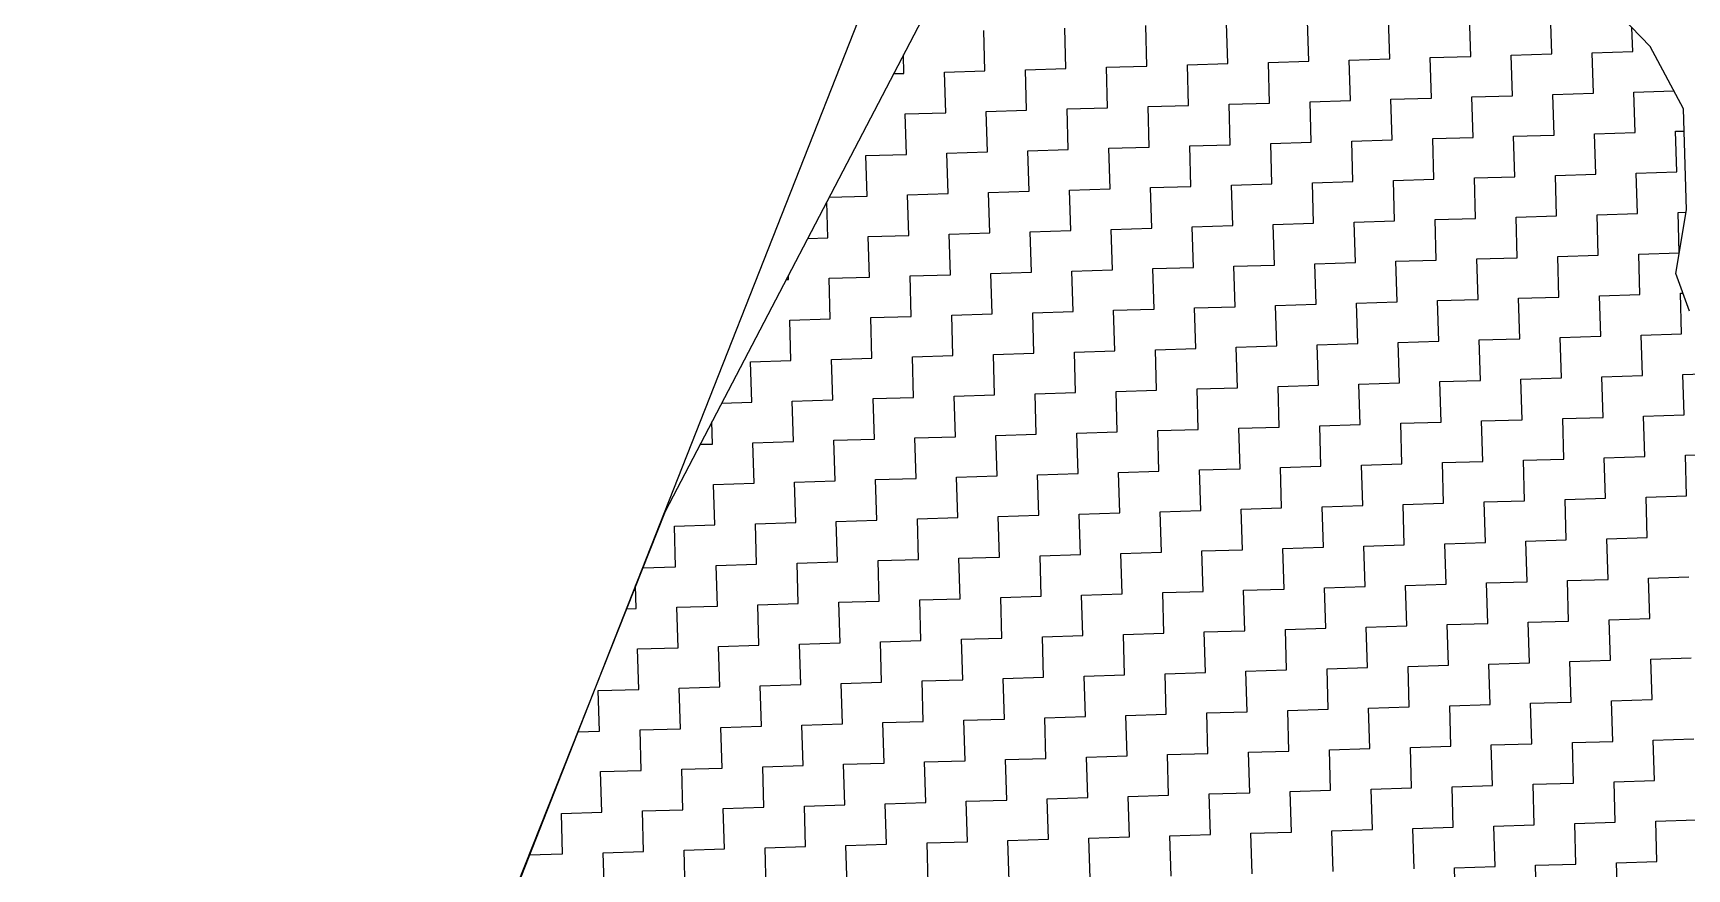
# Model space of a CAD drawing. Header units: metres. Extents: x 289662 to 290738, y 2016260 to 2018343.
# Drawn here: x 289752.1 to 289904.2, y 2016607.2 to 2016684 of the extents above; entities that cross this region are included whole.
import ezdxf

# ---------------------------------------------------------------- set-up
doc = ezdxf.new("R2010")
doc.units = ezdxf.units.M
doc.layers.add('POLY_HATCH', color=12, linetype='Continuous')
doc.layers.add('V_BOUND_LINE', color=7, linetype='Continuous')

msp = doc.modelspace()

# ---------------------------------------------------------------- linework, layer by layer
at = {"layer": 'POLY_HATCH'}
for p, q in [((289841, 2016698.98), (289810.21, 2016640.03)), ((289900.79, 2016682.76), (289895.39, 2016688.41)), ((289903.87, 2016677.04), (289900.79, 2016682.76)), ((289904.14, 2016667.75), (289903.87, 2016677.04)), ((289903.16, 2016661.91), (289904.14, 2016667.75)), ((289904.42, 2016658.46), (289903.16, 2016661.91)), ((289810.21, 2016640.03), (289752.1, 2016493.62))]:
    msp.add_line(p, q, dxfattribs=at)
at = {"layer": 'POLY_HATCH', "linetype": 'Continuous'}
for p, q in [((289891.74, 2016682.09), (289891.63, 2016685.81)), ((289839.63, 2016680.53), (289839.51, 2016684.25)), ((289847.07, 2016680.75), (289846.96, 2016684.47)), ((289854.52, 2016680.97), (289854.41, 2016684.7)), ((289861.96, 2016681.2), (289861.85, 2016684.92)), ((289869.41, 2016681.42), (289869.3, 2016685.14)), ((289876.85, 2016681.64), (289876.74, 2016685.36)), ((289884.3, 2016681.86), (289884.19, 2016685.59)), ((289899.19, 2016682.31), (289899.12, 2016684.5)), ((289832.18, 2016680.3), (289832.13, 2016682)), ((289865.69, 2016681.31), (289869.41, 2016681.42)), ((289865.8, 2016677.58), (289865.69, 2016681.31)), ((289873.13, 2016681.53), (289876.85, 2016681.64)), ((289873.24, 2016677.81), (289873.13, 2016681.53)), ((289880.58, 2016681.75), (289884.3, 2016681.86)), ((289880.69, 2016678.03), (289880.58, 2016681.75)), ((289888.02, 2016681.98), (289891.74, 2016682.09)), ((289888.13, 2016678.25), (289888.02, 2016681.98)), ((289895.47, 2016682.2), (289899.19, 2016682.31)), ((289895.58, 2016678.48), (289895.47, 2016682.2)), ((289831.23, 2016680.28), (289832.18, 2016680.3)), ((289835.9, 2016680.42), (289839.63, 2016680.53)), ((289836.02, 2016676.69), (289835.9, 2016680.42)), ((289843.35, 2016680.64), (289847.07, 2016680.75)), ((289843.46, 2016676.92), (289843.35, 2016680.64)), ((289850.79, 2016680.86), (289854.52, 2016680.97)), ((289850.91, 2016677.14), (289850.79, 2016680.86)), ((289858.24, 2016681.08), (289861.96, 2016681.2)), ((289858.35, 2016677.36), (289858.24, 2016681.08)), ((289884.41, 2016678.14), (289888.13, 2016678.25)), ((289891.86, 2016678.36), (289895.58, 2016678.48)), ((289891.97, 2016674.64), (289891.86, 2016678.36)), ((289899.3, 2016678.59), (289902.97, 2016678.7)), ((289899.41, 2016674.87), (289899.3, 2016678.59)), ((289832.29, 2016676.58), (289836.02, 2016676.69)), ((289839.74, 2016676.8), (289843.46, 2016676.92)), ((289839.85, 2016673.08), (289839.74, 2016676.8)), ((289847.18, 2016677.03), (289850.91, 2016677.14)), ((289847.29, 2016673.3), (289847.18, 2016677.03)), ((289854.63, 2016677.25), (289858.35, 2016677.36)), ((289854.74, 2016673.53), (289854.63, 2016677.25)), ((289862.07, 2016677.47), (289865.8, 2016677.58)), ((289862.19, 2016673.75), (289862.07, 2016677.47)), ((289869.52, 2016677.7), (289873.24, 2016677.81)), ((289869.63, 2016673.97), (289869.52, 2016677.7)), ((289876.96, 2016677.92), (289880.69, 2016678.03)), ((289877.08, 2016674.2), (289876.96, 2016677.92)), ((289884.52, 2016674.42), (289884.41, 2016678.14)), ((289832.4, 2016672.86), (289832.29, 2016676.58)), ((289858.46, 2016673.64), (289862.19, 2016673.75)), ((289858.57, 2016669.92), (289858.46, 2016673.64)), ((289865.91, 2016673.86), (289869.63, 2016673.97)), ((289866.02, 2016670.14), (289865.91, 2016673.86)), ((289873.35, 2016674.08), (289877.08, 2016674.2)), ((289873.46, 2016670.36), (289873.35, 2016674.08)), ((289880.8, 2016674.31), (289884.52, 2016674.42)), ((289880.91, 2016670.59), (289880.8, 2016674.31)), ((289888.24, 2016674.53), (289891.97, 2016674.64)), ((289888.36, 2016670.81), (289888.24, 2016674.53)), ((289895.69, 2016674.75), (289899.41, 2016674.87)), ((289895.8, 2016671.03), (289895.69, 2016674.75)), ((289903.13, 2016674.98), (289903.93, 2016675)), ((289903.25, 2016671.25), (289903.13, 2016674.98)), ((289828.68, 2016672.75), (289832.4, 2016672.86)), ((289828.79, 2016669.02), (289828.68, 2016672.75)), ((289836.13, 2016672.97), (289839.85, 2016673.08)), ((289836.24, 2016669.25), (289836.13, 2016672.97)), ((289843.57, 2016673.19), (289847.29, 2016673.3)), ((289843.68, 2016669.47), (289843.57, 2016673.19)), ((289851.02, 2016673.42), (289854.74, 2016673.53)), ((289851.13, 2016669.69), (289851.02, 2016673.42)), ((289877.19, 2016670.47), (289880.91, 2016670.59)), ((289884.63, 2016670.7), (289888.36, 2016670.81)), ((289884.74, 2016666.97), (289884.63, 2016670.7)), ((289892.08, 2016670.92), (289895.8, 2016671.03)), ((289892.19, 2016667.2), (289892.08, 2016670.92)), ((289899.52, 2016671.14), (289903.25, 2016671.25)), ((289899.64, 2016667.42), (289899.52, 2016671.14)), ((289832.52, 2016669.14), (289836.24, 2016669.25)), ((289832.63, 2016665.41), (289832.52, 2016669.14)), ((289839.96, 2016669.36), (289843.68, 2016669.47)), ((289840.07, 2016665.64), (289839.96, 2016669.36)), ((289847.41, 2016669.58), (289851.13, 2016669.69)), ((289847.52, 2016665.86), (289847.41, 2016669.58)), ((289854.85, 2016669.8), (289858.57, 2016669.92)), ((289854.96, 2016666.08), (289854.85, 2016669.8)), ((289862.3, 2016670.03), (289866.02, 2016670.14)), ((289862.41, 2016666.31), (289862.3, 2016670.03)), ((289869.74, 2016670.25), (289873.46, 2016670.36)), ((289869.85, 2016666.53), (289869.74, 2016670.25)), ((289877.3, 2016666.75), (289877.19, 2016670.47)), ((289825.18, 2016665.19), (289825.08, 2016668.51)), ((289825.3, 2016668.92), (289828.79, 2016669.02)), ((289903.36, 2016667.53), (289904.11, 2016667.55)), ((289903.47, 2016663.81), (289903.36, 2016667.53)), ((289851.24, 2016665.97), (289854.96, 2016666.08)), ((289858.69, 2016666.19), (289862.41, 2016666.31)), ((289858.8, 2016662.47), (289858.69, 2016666.19)), ((289866.13, 2016666.42), (289869.85, 2016666.53)), ((289866.24, 2016662.69), (289866.13, 2016666.42)), ((289873.58, 2016666.64), (289877.3, 2016666.75)), ((289873.69, 2016662.92), (289873.58, 2016666.64)), ((289881.02, 2016666.86), (289884.74, 2016666.97)), ((289881.13, 2016663.14), (289881.02, 2016666.86)), ((289888.47, 2016667.09), (289892.19, 2016667.2)), ((289888.58, 2016663.36), (289888.47, 2016667.09)), ((289895.91, 2016667.31), (289899.64, 2016667.42)), ((289896.02, 2016663.59), (289895.91, 2016667.31)), ((289823.32, 2016665.13), (289825.18, 2016665.19)), ((289828.9, 2016665.3), (289832.63, 2016665.41)), ((289829.02, 2016661.58), (289828.9, 2016665.3)), ((289836.35, 2016665.52), (289840.07, 2016665.64)), ((289836.46, 2016661.8), (289836.35, 2016665.52)), ((289843.79, 2016665.75), (289847.52, 2016665.86)), ((289843.91, 2016662.02), (289843.79, 2016665.75)), ((289851.35, 2016662.25), (289851.24, 2016665.97)), ((289877.41, 2016663.03), (289881.13, 2016663.14)), ((289877.52, 2016659.31), (289877.41, 2016663.03)), ((289884.86, 2016663.25), (289888.58, 2016663.36)), ((289884.97, 2016659.53), (289884.86, 2016663.25)), ((289892.3, 2016663.47), (289896.02, 2016663.59)), ((289892.41, 2016659.75), (289892.3, 2016663.47)), ((289899.75, 2016663.7), (289903.47, 2016663.81)), ((289899.86, 2016659.97), (289899.75, 2016663.7)), ((289821.57, 2016661.36), (289821.56, 2016661.76)), ((289825.29, 2016661.47), (289829.02, 2016661.58)), ((289825.4, 2016657.74), (289825.29, 2016661.47)), ((289832.74, 2016661.69), (289836.46, 2016661.8)), ((289832.85, 2016657.97), (289832.74, 2016661.69)), ((289840.18, 2016661.91), (289843.91, 2016662.02)), ((289840.3, 2016658.19), (289840.18, 2016661.91)), ((289847.63, 2016662.14), (289851.35, 2016662.25)), ((289847.74, 2016658.41), (289847.63, 2016662.14)), ((289855.07, 2016662.36), (289858.8, 2016662.47)), ((289855.19, 2016658.64), (289855.07, 2016662.36)), ((289862.52, 2016662.58), (289866.24, 2016662.69)), ((289862.63, 2016658.86), (289862.52, 2016662.58)), ((289869.97, 2016662.81), (289873.69, 2016662.92)), ((289870.08, 2016659.08), (289869.97, 2016662.81)), ((289821.34, 2016661.35), (289821.57, 2016661.36)), ((289896.14, 2016659.86), (289899.86, 2016659.97)), ((289903.58, 2016660.09), (289903.82, 2016660.09)), ((289903.69, 2016656.36), (289903.58, 2016660.09)), ((289844.02, 2016658.3), (289847.74, 2016658.41)), ((289851.46, 2016658.53), (289855.19, 2016658.64)), ((289851.57, 2016654.8), (289851.46, 2016658.53)), ((289858.91, 2016658.75), (289862.63, 2016658.86)), ((289859.02, 2016655.03), (289858.91, 2016658.75)), ((289866.35, 2016658.97), (289870.08, 2016659.08)), ((289866.47, 2016655.25), (289866.35, 2016658.97)), ((289873.8, 2016659.19), (289877.52, 2016659.31)), ((289873.91, 2016655.47), (289873.8, 2016659.19)), ((289881.24, 2016659.42), (289884.97, 2016659.53)), ((289881.36, 2016655.69), (289881.24, 2016659.42)), ((289888.69, 2016659.64), (289892.41, 2016659.75)), ((289888.8, 2016655.92), (289888.69, 2016659.64)), ((289896.25, 2016656.14), (289896.14, 2016659.86)), ((289821.68, 2016657.63), (289825.4, 2016657.74)), ((289821.79, 2016653.91), (289821.68, 2016657.63)), ((289829.13, 2016657.86), (289832.85, 2016657.97)), ((289829.24, 2016654.13), (289829.13, 2016657.86)), ((289836.57, 2016658.08), (289840.3, 2016658.19)), ((289836.68, 2016654.36), (289836.57, 2016658.08)), ((289844.13, 2016654.58), (289844.02, 2016658.3)), ((289870.19, 2016655.36), (289873.91, 2016655.47)), ((289870.3, 2016651.64), (289870.19, 2016655.36)), ((289877.63, 2016655.58), (289881.36, 2016655.69)), ((289877.75, 2016651.86), (289877.63, 2016655.58)), ((289885.08, 2016655.81), (289888.8, 2016655.92)), ((289885.19, 2016652.08), (289885.08, 2016655.81)), ((289892.52, 2016656.03), (289896.25, 2016656.14)), ((289892.64, 2016652.31), (289892.52, 2016656.03)), ((289899.97, 2016656.25), (289903.69, 2016656.36)), ((289900.08, 2016652.53), (289899.97, 2016656.25)), ((289818.07, 2016653.8), (289821.79, 2016653.91)), ((289825.52, 2016654.02), (289829.24, 2016654.13)), ((289825.63, 2016650.3), (289825.52, 2016654.02)), ((289832.96, 2016654.25), (289836.68, 2016654.36)), ((289833.07, 2016650.52), (289832.96, 2016654.25)), ((289840.41, 2016654.47), (289844.13, 2016654.58)), ((289840.52, 2016650.75), (289840.41, 2016654.47)), ((289847.85, 2016654.69), (289851.57, 2016654.8)), ((289847.96, 2016650.97), (289847.85, 2016654.69)), ((289855.3, 2016654.91), (289859.02, 2016655.03)), ((289855.41, 2016651.19), (289855.3, 2016654.91)), ((289862.74, 2016655.14), (289866.47, 2016655.25)), ((289862.85, 2016651.41), (289862.74, 2016655.14)), ((289818.18, 2016650.08), (289818.07, 2016653.8)), ((289888.91, 2016652.19), (289892.64, 2016652.31)), ((289896.36, 2016652.42), (289900.08, 2016652.53)), ((289896.47, 2016648.69), (289896.36, 2016652.42)), ((289903.8, 2016652.64), (289907.53, 2016652.75)), ((289903.92, 2016648.92), (289903.8, 2016652.64)), ((289844.24, 2016650.86), (289847.96, 2016650.97)), ((289844.35, 2016647.13), (289844.24, 2016650.86)), ((289851.69, 2016651.08), (289855.41, 2016651.19)), ((289851.8, 2016647.36), (289851.69, 2016651.08)), ((289859.13, 2016651.3), (289862.85, 2016651.41)), ((289859.24, 2016647.58), (289859.13, 2016651.3)), ((289866.58, 2016651.53), (289870.3, 2016651.64)), ((289866.69, 2016647.8), (289866.58, 2016651.53)), ((289874.02, 2016651.75), (289877.75, 2016651.86)), ((289874.13, 2016648.03), (289874.02, 2016651.75)), ((289881.47, 2016651.97), (289885.19, 2016652.08)), ((289881.58, 2016648.25), (289881.47, 2016651.97)), ((289889.02, 2016648.47), (289888.91, 2016652.19)), ((289815.41, 2016649.99), (289818.18, 2016650.08)), ((289821.9, 2016650.19), (289825.63, 2016650.3)), ((289822.02, 2016646.47), (289821.9, 2016650.19)), ((289829.35, 2016650.41), (289833.07, 2016650.52)), ((289829.46, 2016646.69), (289829.35, 2016650.41)), ((289836.8, 2016650.63), (289840.52, 2016650.75)), ((289836.91, 2016646.91), (289836.8, 2016650.63)), ((289814.57, 2016646.24), (289814.51, 2016648.27)), ((289862.97, 2016647.69), (289866.69, 2016647.8)), ((289870.41, 2016647.91), (289874.13, 2016648.03)), ((289870.52, 2016644.19), (289870.41, 2016647.91)), ((289877.86, 2016648.14), (289881.58, 2016648.25)), ((289877.97, 2016644.41), (289877.86, 2016648.14)), ((289885.3, 2016648.36), (289889.02, 2016648.47)), ((289885.41, 2016644.64), (289885.3, 2016648.36)), ((289892.75, 2016648.58), (289896.47, 2016648.69)), ((289892.86, 2016644.86), (289892.75, 2016648.58)), ((289900.19, 2016648.81), (289903.92, 2016648.92)), ((289900.3, 2016645.08), (289900.19, 2016648.81)), ((289813.43, 2016646.21), (289814.57, 2016646.24)), ((289818.29, 2016646.35), (289822.02, 2016646.47)), ((289818.4, 2016642.63), (289818.29, 2016646.35)), ((289825.74, 2016646.58), (289829.46, 2016646.69)), ((289825.85, 2016642.85), (289825.74, 2016646.58)), ((289833.18, 2016646.8), (289836.91, 2016646.91)), ((289833.3, 2016643.08), (289833.18, 2016646.8)), ((289840.63, 2016647.02), (289844.35, 2016647.13)), ((289840.74, 2016643.3), (289840.63, 2016647.02)), ((289848.07, 2016647.25), (289851.8, 2016647.36)), ((289848.19, 2016643.52), (289848.07, 2016647.25)), ((289855.52, 2016647.47), (289859.24, 2016647.58)), ((289855.63, 2016643.75), (289855.52, 2016647.47)), ((289863.08, 2016643.97), (289862.97, 2016647.69)), ((289889.14, 2016644.75), (289892.86, 2016644.86)), ((289889.25, 2016641.03), (289889.14, 2016644.75)), ((289896.58, 2016644.97), (289900.3, 2016645.08)), ((289896.69, 2016641.25), (289896.58, 2016644.97)), ((289904.03, 2016645.2), (289907.75, 2016645.31)), ((289904.14, 2016641.47), (289904.03, 2016645.2)), ((289837.02, 2016643.19), (289840.74, 2016643.3)), ((289837.13, 2016639.47), (289837.02, 2016643.19)), ((289844.46, 2016643.41), (289848.19, 2016643.52)), ((289844.58, 2016639.69), (289844.46, 2016643.41)), ((289851.91, 2016643.63), (289855.63, 2016643.75)), ((289852.02, 2016639.91), (289851.91, 2016643.63)), ((289859.35, 2016643.86), (289863.08, 2016643.97)), ((289859.47, 2016640.13), (289859.35, 2016643.86)), ((289866.8, 2016644.08), (289870.52, 2016644.19)), ((289866.91, 2016640.36), (289866.8, 2016644.08)), ((289874.25, 2016644.3), (289877.97, 2016644.41)), ((289874.36, 2016640.58), (289874.25, 2016644.3)), ((289881.69, 2016644.53), (289885.41, 2016644.64)), ((289881.8, 2016640.8), (289881.69, 2016644.53)), ((289814.68, 2016642.52), (289818.4, 2016642.63)), ((289814.79, 2016638.8), (289814.68, 2016642.52)), ((289822.13, 2016642.74), (289825.85, 2016642.85)), ((289822.24, 2016639.02), (289822.13, 2016642.74)), ((289829.57, 2016642.97), (289833.3, 2016643.08)), ((289829.68, 2016639.24), (289829.57, 2016642.97)), ((289863.19, 2016640.25), (289866.91, 2016640.36)), ((289863.3, 2016636.52), (289863.19, 2016640.25)), ((289870.63, 2016640.47), (289874.36, 2016640.58)), ((289870.75, 2016636.75), (289870.63, 2016640.47)), ((289878.08, 2016640.69), (289881.8, 2016640.8)), ((289878.19, 2016636.97), (289878.08, 2016640.69)), ((289885.52, 2016640.92), (289889.25, 2016641.03)), ((289885.64, 2016637.19), (289885.52, 2016640.92)), ((289892.97, 2016641.14), (289896.69, 2016641.25)), ((289893.08, 2016637.42), (289892.97, 2016641.14)), ((289900.42, 2016641.36), (289904.14, 2016641.47)), ((289900.53, 2016637.64), (289900.42, 2016641.36)), ((289811.07, 2016638.69), (289814.79, 2016638.8)), ((289811.18, 2016634.96), (289811.07, 2016638.69)), ((289818.52, 2016638.91), (289822.24, 2016639.02)), ((289818.63, 2016635.19), (289818.52, 2016638.91)), ((289825.96, 2016639.13), (289829.68, 2016639.24)), ((289826.07, 2016635.41), (289825.96, 2016639.13)), ((289833.41, 2016639.35), (289837.13, 2016639.47)), ((289833.52, 2016635.63), (289833.41, 2016639.35)), ((289840.85, 2016639.58), (289844.58, 2016639.69)), ((289840.96, 2016635.85), (289840.85, 2016639.58)), ((289848.3, 2016639.8), (289852.02, 2016639.91)), ((289848.41, 2016636.08), (289848.3, 2016639.8)), ((289855.74, 2016640.02), (289859.47, 2016640.13)), ((289855.85, 2016636.3), (289855.74, 2016640.02)), ((289881.91, 2016637.08), (289885.64, 2016637.19)), ((289889.36, 2016637.3), (289893.08, 2016637.42)), ((289889.47, 2016633.58), (289889.36, 2016637.3)), ((289896.8, 2016637.53), (289900.53, 2016637.64)), ((289896.92, 2016633.8), (289896.8, 2016637.53)), ((289829.8, 2016635.52), (289833.52, 2016635.63)), ((289837.24, 2016635.74), (289840.96, 2016635.85)), ((289837.35, 2016632.02), (289837.24, 2016635.74)), ((289844.69, 2016635.97), (289848.41, 2016636.08)), ((289844.8, 2016632.24), (289844.69, 2016635.97)), ((289852.13, 2016636.19), (289855.85, 2016636.3)), ((289852.24, 2016632.47), (289852.13, 2016636.19)), ((289859.58, 2016636.41), (289863.3, 2016636.52)), ((289859.69, 2016632.69), (289859.58, 2016636.41)), ((289867.02, 2016636.64), (289870.75, 2016636.75)), ((289867.13, 2016632.91), (289867.02, 2016636.64)), ((289874.47, 2016636.86), (289878.19, 2016636.97)), ((289874.58, 2016633.14), (289874.47, 2016636.86)), ((289882.03, 2016633.36), (289881.91, 2016637.08)), ((289808.16, 2016634.87), (289811.18, 2016634.96)), ((289814.91, 2016635.07), (289818.63, 2016635.19)), ((289815.02, 2016631.35), (289814.91, 2016635.07)), ((289822.35, 2016635.3), (289826.07, 2016635.41)), ((289822.46, 2016631.57), (289822.35, 2016635.3)), ((289829.91, 2016631.8), (289829.8, 2016635.52)), ((289807.57, 2016631.13), (289807.51, 2016633.23)), ((289855.97, 2016632.58), (289859.69, 2016632.69)), ((289856.08, 2016628.86), (289855.97, 2016632.58)), ((289863.41, 2016632.8), (289867.13, 2016632.91)), ((289863.52, 2016629.08), (289863.41, 2016632.8)), ((289870.86, 2016633.02), (289874.58, 2016633.14)), ((289870.97, 2016629.3), (289870.86, 2016633.02)), ((289878.3, 2016633.25), (289882.03, 2016633.36)), ((289878.41, 2016629.52), (289878.3, 2016633.25)), ((289885.75, 2016633.47), (289889.47, 2016633.58)), ((289885.86, 2016629.75), (289885.75, 2016633.47)), ((289893.19, 2016633.69), (289896.92, 2016633.8)), ((289893.3, 2016629.97), (289893.19, 2016633.69)), ((289900.64, 2016633.92), (289904.36, 2016634.03)), ((289900.75, 2016630.19), (289900.64, 2016633.92)), ((289806.66, 2016631.1), (289807.57, 2016631.13)), ((289811.29, 2016631.24), (289815.02, 2016631.35)), ((289811.41, 2016627.52), (289811.29, 2016631.24)), ((289818.74, 2016631.46), (289822.46, 2016631.57)), ((289818.85, 2016627.74), (289818.74, 2016631.46)), ((289826.18, 2016631.69), (289829.91, 2016631.8)), ((289826.3, 2016627.96), (289826.18, 2016631.69)), ((289833.63, 2016631.91), (289837.35, 2016632.02)), ((289833.74, 2016628.19), (289833.63, 2016631.91)), ((289841.08, 2016632.13), (289844.8, 2016632.24)), ((289841.19, 2016628.41), (289841.08, 2016632.13)), ((289848.52, 2016632.35), (289852.24, 2016632.47)), ((289848.63, 2016628.63), (289848.52, 2016632.35)), ((289874.69, 2016629.41), (289878.41, 2016629.52)), ((289882.14, 2016629.64), (289885.86, 2016629.75)), ((289882.25, 2016625.91), (289882.14, 2016629.64)), ((289889.58, 2016629.86), (289893.3, 2016629.97)), ((289889.69, 2016626.14), (289889.58, 2016629.86)), ((289897.03, 2016630.08), (289900.75, 2016630.19)), ((289897.14, 2016626.36), (289897.03, 2016630.08)), ((289830.02, 2016628.07), (289833.74, 2016628.19)), ((289830.13, 2016624.35), (289830.02, 2016628.07)), ((289837.46, 2016628.3), (289841.19, 2016628.41)), ((289837.58, 2016624.58), (289837.46, 2016628.3)), ((289844.91, 2016628.52), (289848.63, 2016628.63)), ((289845.02, 2016624.8), (289844.91, 2016628.52)), ((289852.36, 2016628.74), (289856.08, 2016628.86)), ((289852.47, 2016625.02), (289852.36, 2016628.74)), ((289859.8, 2016628.97), (289863.52, 2016629.08)), ((289859.91, 2016625.24), (289859.8, 2016628.97)), ((289867.25, 2016629.19), (289870.97, 2016629.3)), ((289867.36, 2016625.47), (289867.25, 2016629.19)), ((289874.8, 2016625.69), (289874.69, 2016629.41)), ((289807.68, 2016627.41), (289811.41, 2016627.52)), ((289807.79, 2016623.68), (289807.68, 2016627.41)), ((289815.13, 2016627.63), (289818.85, 2016627.74)), ((289815.24, 2016623.91), (289815.13, 2016627.63)), ((289822.57, 2016627.85), (289826.3, 2016627.96)), ((289822.69, 2016624.13), (289822.57, 2016627.85)), ((289900.86, 2016626.47), (289904.58, 2016626.58)), ((289900.97, 2016622.75), (289900.86, 2016626.47)), ((289848.74, 2016624.91), (289852.47, 2016625.02)), ((289856.19, 2016625.13), (289859.91, 2016625.24)), ((289856.3, 2016621.41), (289856.19, 2016625.13)), ((289863.63, 2016625.36), (289867.36, 2016625.47)), ((289863.75, 2016621.63), (289863.63, 2016625.36)), ((289871.08, 2016625.58), (289874.8, 2016625.69)), ((289871.19, 2016621.86), (289871.08, 2016625.58)), ((289878.53, 2016625.8), (289882.25, 2016625.91)), ((289878.64, 2016622.08), (289878.53, 2016625.8)), ((289885.97, 2016626.02), (289889.69, 2016626.14)), ((289886.08, 2016622.3), (289885.97, 2016626.02)), ((289893.42, 2016626.25), (289897.14, 2016626.36)), ((289893.53, 2016622.52), (289893.42, 2016626.25)), ((289804.07, 2016623.57), (289807.79, 2016623.68)), ((289804.18, 2016619.85), (289804.07, 2016623.57)), ((289811.52, 2016623.79), (289815.24, 2016623.91)), ((289811.63, 2016620.07), (289811.52, 2016623.79)), ((289818.96, 2016624.02), (289822.69, 2016624.13)), ((289819.07, 2016620.3), (289818.96, 2016624.02)), ((289826.41, 2016624.24), (289830.13, 2016624.35)), ((289826.52, 2016620.52), (289826.41, 2016624.24)), ((289833.85, 2016624.46), (289837.58, 2016624.58)), ((289833.96, 2016620.74), (289833.85, 2016624.46)), ((289841.3, 2016624.69), (289845.02, 2016624.8)), ((289841.41, 2016620.96), (289841.3, 2016624.69)), ((289848.86, 2016621.19), (289848.74, 2016624.91)), ((289874.91, 2016621.97), (289878.64, 2016622.08)), ((289875.03, 2016618.24), (289874.91, 2016621.97)), ((289882.36, 2016622.19), (289886.08, 2016622.3)), ((289882.47, 2016618.47), (289882.36, 2016622.19)), ((289889.8, 2016622.41), (289893.53, 2016622.52)), ((289889.92, 2016618.69), (289889.8, 2016622.41)), ((289897.25, 2016622.64), (289900.97, 2016622.75)), ((289897.36, 2016618.91), (289897.25, 2016622.64)), ((289822.8, 2016620.41), (289826.52, 2016620.52)), ((289822.91, 2016616.68), (289822.8, 2016620.41)), ((289830.24, 2016620.63), (289833.96, 2016620.74)), ((289830.35, 2016616.91), (289830.24, 2016620.63)), ((289837.69, 2016620.85), (289841.41, 2016620.96)), ((289837.8, 2016617.13), (289837.69, 2016620.85)), ((289845.13, 2016621.08), (289848.86, 2016621.19)), ((289845.24, 2016617.35), (289845.13, 2016621.08)), ((289852.58, 2016621.3), (289856.3, 2016621.41)), ((289852.69, 2016617.58), (289852.58, 2016621.3)), ((289860.02, 2016621.52), (289863.75, 2016621.63)), ((289860.13, 2016617.8), (289860.02, 2016621.52)), ((289867.47, 2016621.74), (289871.19, 2016621.86)), ((289867.58, 2016618.02), (289867.47, 2016621.74)), ((289802.17, 2016619.79), (289804.18, 2016619.85)), ((289807.91, 2016619.96), (289811.63, 2016620.07)), ((289808.02, 2016616.24), (289807.91, 2016619.96)), ((289815.35, 2016620.18), (289819.07, 2016620.3)), ((289815.46, 2016616.46), (289815.35, 2016620.18)), ((289893.64, 2016618.8), (289897.36, 2016618.91)), ((289901.08, 2016619.02), (289904.81, 2016619.14)), ((289901.2, 2016615.3), (289901.08, 2016619.02)), ((289841.52, 2016617.24), (289845.24, 2016617.35)), ((289848.97, 2016617.46), (289852.69, 2016617.58)), ((289849.08, 2016613.74), (289848.97, 2016617.46)), ((289856.41, 2016617.69), (289860.13, 2016617.8)), ((289856.52, 2016613.96), (289856.41, 2016617.69)), ((289863.86, 2016617.91), (289867.58, 2016618.02)), ((289863.97, 2016614.19), (289863.86, 2016617.91)), ((289871.3, 2016618.13), (289875.03, 2016618.24)), ((289871.41, 2016614.41), (289871.3, 2016618.13)), ((289878.75, 2016618.36), (289882.47, 2016618.47)), ((289878.86, 2016614.63), (289878.75, 2016618.36)), ((289886.19, 2016618.58), (289889.92, 2016618.69)), ((289886.31, 2016614.86), (289886.19, 2016618.58)), ((289893.75, 2016615.08), (289893.64, 2016618.8)), ((289804.29, 2016616.13), (289808.02, 2016616.24)), ((289804.41, 2016612.4), (289804.29, 2016616.13)), ((289811.74, 2016616.35), (289815.46, 2016616.46)), ((289811.85, 2016612.63), (289811.74, 2016616.35)), ((289819.19, 2016616.57), (289822.91, 2016616.68)), ((289819.3, 2016612.85), (289819.19, 2016616.57)), ((289826.63, 2016616.8), (289830.35, 2016616.91)), ((289826.74, 2016613.07), (289826.63, 2016616.8)), ((289834.08, 2016617.02), (289837.8, 2016617.13)), ((289834.19, 2016613.3), (289834.08, 2016617.02)), ((289841.63, 2016613.52), (289841.52, 2016617.24)), ((289867.69, 2016614.3), (289871.41, 2016614.41)), ((289867.8, 2016610.58), (289867.69, 2016614.3)), ((289875.14, 2016614.52), (289878.86, 2016614.63)), ((289875.25, 2016610.8), (289875.14, 2016614.52)), ((289882.58, 2016614.74), (289886.31, 2016614.86)), ((289882.69, 2016611.02), (289882.58, 2016614.74)), ((289890.03, 2016614.97), (289893.75, 2016615.08)), ((289890.14, 2016611.25), (289890.03, 2016614.97)), ((289897.47, 2016615.19), (289901.2, 2016615.3)), ((289897.58, 2016611.47), (289897.47, 2016615.19)), ((289815.57, 2016612.74), (289819.3, 2016612.85)), ((289823.02, 2016612.96), (289826.74, 2016613.07)), ((289823.13, 2016609.24), (289823.02, 2016612.96)), ((289830.46, 2016613.18), (289834.19, 2016613.3)), ((289830.58, 2016609.46), (289830.46, 2016613.18)), ((289837.91, 2016613.41), (289841.63, 2016613.52)), ((289838.02, 2016609.68), (289837.91, 2016613.41)), ((289845.36, 2016613.63), (289849.08, 2016613.74)), ((289845.47, 2016609.91), (289845.36, 2016613.63)), ((289852.8, 2016613.85), (289856.52, 2016613.96)), ((289852.91, 2016610.13), (289852.8, 2016613.85)), ((289860.25, 2016614.08), (289863.97, 2016614.19)), ((289860.36, 2016610.35), (289860.25, 2016614.08)), ((289800.68, 2016612.29), (289804.41, 2016612.4)), ((289800.79, 2016608.57), (289800.68, 2016612.29)), ((289808.13, 2016612.52), (289811.85, 2016612.63)), ((289808.24, 2016608.79), (289808.13, 2016612.52)), ((289815.69, 2016609.02), (289815.57, 2016612.74)), ((289893.86, 2016611.36), (289897.58, 2016611.47)), ((289893.97, 2016607.63), (289893.86, 2016611.36)), ((289901.31, 2016611.58), (289905.03, 2016611.69)), ((289901.42, 2016607.86), (289901.31, 2016611.58)), ((289841.74, 2016609.8), (289845.47, 2016609.91)), ((289841.86, 2016606.07), (289841.74, 2016609.8)), ((289849.19, 2016610.02), (289852.91, 2016610.13)), ((289849.3, 2016606.3), (289849.19, 2016610.02)), ((289856.64, 2016610.24), (289860.36, 2016610.35)), ((289856.75, 2016606.52), (289856.64, 2016610.24)), ((289864.08, 2016610.46), (289867.8, 2016610.58)), ((289864.19, 2016606.74), (289864.08, 2016610.46)), ((289871.53, 2016610.69), (289875.25, 2016610.8)), ((289871.64, 2016606.96), (289871.53, 2016610.69)), ((289878.97, 2016610.91), (289882.69, 2016611.02)), ((289879.08, 2016607.19), (289878.97, 2016610.91)), ((289886.42, 2016611.13), (289890.14, 2016611.25)), ((289886.53, 2016607.41), (289886.42, 2016611.13)), ((289797.68, 2016608.48), (289800.79, 2016608.57)), ((289804.52, 2016608.68), (289808.24, 2016608.79)), ((289804.63, 2016604.96), (289804.52, 2016608.68)), ((289811.96, 2016608.9), (289815.69, 2016609.02)), ((289812.07, 2016605.18), (289811.96, 2016608.9)), ((289819.41, 2016609.13), (289823.13, 2016609.24)), ((289819.52, 2016605.4), (289819.41, 2016609.13)), ((289826.85, 2016609.35), (289830.58, 2016609.46)), ((289826.97, 2016605.63), (289826.85, 2016609.35)), ((289834.3, 2016609.57), (289838.02, 2016609.68)), ((289834.41, 2016605.85), (289834.3, 2016609.57)), ((289882.81, 2016607.3), (289886.53, 2016607.41)), ((289882.92, 2016603.58), (289882.81, 2016607.3)), ((289890.25, 2016607.52), (289893.97, 2016607.63)), ((289890.36, 2016603.8), (289890.25, 2016607.52)), ((289897.7, 2016607.75), (289901.42, 2016607.86)), ((289897.81, 2016604.02), (289897.7, 2016607.75))]:
    msp.add_line(p, q, dxfattribs=at)
at = {"layer": 'V_BOUND_LINE'}
for p, q in [((289805.21, 2016627.36), (289833.85, 2016700.03)), ((289780.64, 2016564.97), (289805.21, 2016627.36))]:
    msp.add_line(p, q, dxfattribs=at)

doc.saveas('drawing.dxf')
